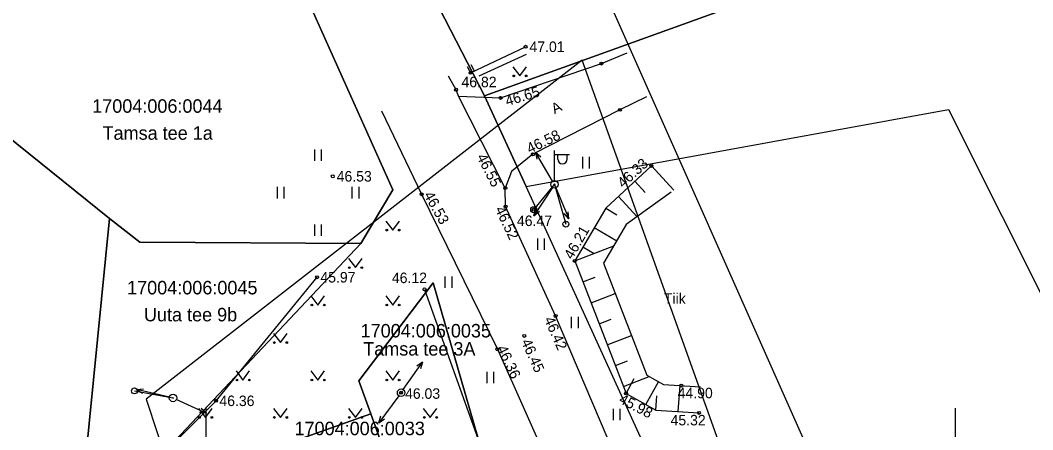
# Model space of a CAD drawing. Extents: x 643098 to 644373, y 6457254 to 6457867.
# Drawn here: x 644037.6 to 644105.2, y 6457750.5 to 6457777.9 of the extents above; entities that cross this region are included whole.
import ezdxf

# ---------------------------------------------------------------- set-up
doc = ezdxf.new("R2010")
doc.units = 0
for name, color, linetype in [('AED', 7, 'Continuous'), ('HALJASTUS', 7, 'Continuous'), ('KORGUS', 7, 'Continuous'), ('MOOTPIIR', 7, 'Continuous'), ('MPOHULIIN', 7, 'Continuous'), ('PIIR', 7, 'Continuous'), ('POST', 7, 'Continuous'), ('RELJEEF', 7, 'Continuous'), ('TEE', 7, 'Continuous'), ('VEEKOGU', 7, 'Continuous'), ('VORK', 7, 'Continuous'), ('VORMISTUS', 7, 'Continuous')]:
    doc.layers.add(name, color=color, linetype=linetype)

msp = doc.modelspace()

# ---------------------------------------------------------------- linework, layer by layer
at = {"layer": 'AED'}
for points in [[(644067.438, 6457774.791), (644067.658, 6457774.369), (644071.331, 6457776.106)], [(644050.678, 6457752.48), (644057.417, 6457760.724)], [(644064.587, 6457759.915), (644069.655, 6457745.733), (644073.82, 6457731.123)], [(644050.678, 6457752.48), (644041.468, 6457743.292)]]:
    msp.add_lwpolyline(points, dxfattribs=at)
at = {"layer": 'HALJASTUS'}
for p, q in [((644068.224, 6457774.167), (644071.39, 6457775.606)), ((644067.679, 6457774.916), (644067.896, 6457774.496)), ((644070.485, 6457774.768), (644070.949, 6457774.161)), ((644070.949, 6457774.161), (644071.394, 6457774.768)), ((644057.244, 6457769.249), (644057.244, 6457768.488)), ((644057.699, 6457769.249), (644057.699, 6457768.488)), ((644075.127, 6457768.752), (644075.127, 6457767.991)), ((644075.582, 6457768.752), (644075.582, 6457767.991)), ((644054.744, 6457766.749), (644054.744, 6457765.988)), ((644055.199, 6457766.749), (644055.199, 6457765.988)), ((644059.744, 6457766.749), (644059.744, 6457765.988)), ((644060.199, 6457766.749), (644060.199, 6457765.988)), ((644057.244, 6457764.249), (644057.244, 6457763.488)), ((644057.699, 6457764.249), (644057.699, 6457763.488)), ((644062.008, 6457764.475), (644062.471, 6457763.869)), ((644062.471, 6457763.869), (644062.917, 6457764.475)), ((644072.126, 6457763.311), (644072.126, 6457762.55)), ((644072.581, 6457763.311), (644072.581, 6457762.55)), ((644059.508, 6457761.975), (644059.971, 6457761.369)), ((644059.971, 6457761.369), (644060.417, 6457761.975)), ((644065.945, 6457760.782), (644065.945, 6457760.021)), ((644066.401, 6457760.782), (644066.401, 6457760.021)), ((644057.008, 6457759.475), (644057.471, 6457758.869)), ((644057.471, 6457758.869), (644057.917, 6457759.475)), ((644062.008, 6457759.475), (644062.471, 6457758.869)), ((644062.471, 6457758.869), (644062.917, 6457759.475)), ((644074.384, 6457758.079), (644074.384, 6457757.317)), ((644074.839, 6457758.079), (644074.839, 6457757.317)), ((644054.508, 6457756.975), (644054.971, 6457756.369)), ((644054.971, 6457756.369), (644055.417, 6457756.975)), ((644052.008, 6457754.475), (644052.471, 6457753.869)), ((644052.471, 6457753.869), (644052.917, 6457754.475)), ((644057.008, 6457754.475), (644057.471, 6457753.869)), ((644057.471, 6457753.869), (644057.917, 6457754.475)), ((644062.008, 6457754.475), (644062.471, 6457753.869)), ((644062.471, 6457753.869), (644062.917, 6457754.475)), ((644068.739, 6457754.419), (644068.739, 6457753.658)), ((644069.194, 6457754.419), (644069.194, 6457753.658)), ((644049.508, 6457751.975), (644049.971, 6457751.369)), ((644049.971, 6457751.369), (644050.417, 6457751.975)), ((644054.508, 6457751.975), (644054.971, 6457751.369)), ((644054.971, 6457751.369), (644055.417, 6457751.975)), ((644059.508, 6457751.975), (644059.971, 6457751.369)), ((644059.971, 6457751.369), (644060.417, 6457751.975)), ((644064.508, 6457751.975), (644064.971, 6457751.369)), ((644064.971, 6457751.369), (644065.417, 6457751.975)), ((644077.177, 6457751.954), (644077.177, 6457751.193)), ((644077.632, 6457751.954), (644077.632, 6457751.193))]:
    msp.add_line(p, q, dxfattribs=at)
for centre in [(644070.548, 6457774.161), (644071.377, 6457774.161), (644062.07, 6457763.869), (644062.899, 6457763.869), (644059.57, 6457761.369), (644060.399, 6457761.369), (644057.07, 6457758.869), (644057.899, 6457758.869), (644062.07, 6457758.869), (644062.899, 6457758.869), (644054.57, 6457756.369), (644055.399, 6457756.369), (644052.07, 6457753.869), (644052.899, 6457753.869), (644057.07, 6457753.869), (644057.899, 6457753.869), (644062.07, 6457753.869), (644062.899, 6457753.869), (644049.57, 6457751.369), (644050.399, 6457751.369), (644054.57, 6457751.369), (644055.399, 6457751.369), (644059.57, 6457751.369), (644060.399, 6457751.369), (644064.57, 6457751.369), (644065.399, 6457751.369)]:
    msp.add_circle(centre, 0.055, dxfattribs=at)
at = {"layer": 'KORGUS'}
for centre in [(644071.331, 6457776.106), (644076.396, 6457774.983), (644067.658, 6457774.369), (644066.696, 6457773.238), (644069.668, 6457772.69), (644077.628, 6457771.896), (644071.826, 6457768.928), (644079.735, 6457768.149), (644058.465, 6457767.461), (644064.397, 6457766.262), (644069.979, 6457766.674), (644069.994, 6457765.435), (644071.878, 6457765.231), (644074.619, 6457761.82), (644057.417, 6457760.724), (644064.587, 6457759.915), (644073.333, 6457758.14), (644071.239, 6457756.81), (644069.452, 6457755.916), (644081.723, 6457753.488), (644063.025, 6457753.02), (644078.041, 6457752.979), (644050.678, 6457752.48), (644082.901, 6457751.677)]:
    msp.add_circle(centre, 0.1, dxfattribs=at)
at = {"layer": 'MOOTPIIR'}
msp.add_lwpolyline([(643525.446, 6457467.559), (643537.447, 6457435.458), (643944.848, 6457628.51), (644046.626, 6457529.09), (644067.022, 6457529.09), (644138.408, 6457598.401), (644075.1, 6457775.215), (644046.02, 6457752.582), (644092.466, 6457611.94), (644070.657, 6457576.375), (644041.981, 6457570.717), (643942.223, 6457662.862)], close=True, dxfattribs=at)
at = {"layer": 'MPOHULIIN'}
for p, q in [((644071.989, 6457769.077), (644072.089, 6457768.612)), ((644071.989, 6457769.077), (644072.346, 6457768.763)), ((644073.133, 6457767.139), (644071.989, 6457769.077)), ((644073.123, 6457766.715), (644071.892, 6457764.831)), ((644073.355, 6457766.693), (644074.213, 6457764.613)), ((644071.892, 6457764.831), (644072.015, 6457765.291)), ((644071.892, 6457764.831), (644072.264, 6457765.127)), ((644074.213, 6457764.613), (644073.903, 6457764.974)), ((644074.213, 6457764.613), (644074.18, 6457765.087)), ((644063.168, 6457753.225), (644064.458, 6457755.068)), ((644064.458, 6457755.068), (644064.076, 6457754.785)), ((644064.458, 6457755.068), (644064.32, 6457754.613)), ((644045.368, 6457753.235), (644045.841, 6457753.277)), ((644045.368, 6457753.235), (644045.773, 6457752.987)), ((644047.559, 6457752.726), (644045.368, 6457753.235)), ((644062.875, 6457752.819), (644061.53, 6457751.016)), ((644047.986, 6457752.579), (644050.033, 6457751.646)), ((644050.033, 6457751.646), (644049.561, 6457751.698)), ((644050.033, 6457751.646), (644049.685, 6457751.97)), ((644061.53, 6457751.016), (644061.681, 6457751.467)), ((644061.53, 6457751.016), (644061.92, 6457751.288))]:
    msp.add_line(p, q, dxfattribs=at)
at = {"layer": 'PIIR'}
for points in [[(644068.6, 6457772.82), (644090.15, 6457780.61), (644096.69, 6457813.79), (644090.79, 6457817.22), (644082.89, 6457819.08), (644073.49, 6457814.92), (644052.27, 6457804.54)], [(644068.6, 6457772.82), (644071.37, 6457766.77), (644099.56, 6457771.91), (644110.27, 6457750.55), (644133.56, 6457751.83), (644130.81, 6457757.16), (644122.42, 6457773.43), (644108.05, 6457801.29), (644096.69, 6457813.79), (644090.15, 6457780.61)], [(643987.33, 6457763.78), (643989.66, 6457760.08), (644041.41, 6457742.89), (644043.56, 6457764.65), (644025.09, 6457779.53), (644002.87, 6457796.77), (643999.66, 6457800.61)], [(644056.78, 6457779.28), (644025.09, 6457779.53), (644043.56, 6457764.65), (644045.58, 6457763.06), (644060.34, 6457762.97), (644062.47, 6457766.56)], [(644060.34, 6457762.97), (644045.58, 6457763.06), (644043.56, 6457764.65), (644041.41, 6457742.89)], [(644065.16, 6457760.36), (644060.21, 6457753.82), (644061, 6457751.62), (644064.35, 6457742.34), (644069.76, 6457744.43)], [(644064.35, 6457742.34), (644061, 6457751.62), (644055.31, 6457749.58), (644058.72, 6457740.17)]]:
    msp.add_lwpolyline(points, close=True, dxfattribs=at)
for points in [[(644172.44, 6457634.51), (644128.57, 6457664.58), (644105.62, 6457695.4), (644084.27, 6457738.29), (644082.35, 6457742.69), (644071.37, 6457766.77), (644068.6, 6457772.82), (644052.27, 6457804.54)], [(644056.78, 6457779.28), (644062.47, 6457766.56), (644060.34, 6457762.97), (644041.41, 6457742.89), (644054.5, 6457738.54), (644058.72, 6457740.17), (644055.31, 6457749.58), (644061, 6457751.62), (644060.21, 6457753.82), (644065.16, 6457760.36), (644069.76, 6457744.43), (644073.59, 6457731.16), (644087.56, 6457695.23), (644092.09, 6457697.08), (644102.74, 6457676.12), (644108.68, 6457668.18), (644119.21, 6457655.5), (644137.18, 6457639.57)]]:
    msp.add_lwpolyline(points, dxfattribs=at)
at = {"layer": 'POST'}
for p, q in [((644073.26, 6457767.174), (644073.26, 6457769.174)), ((644073.26, 6457768.924), (644074.26, 6457768.924)), ((644073.487, 6457768.603), (644073.487, 6457768.924)), ((644074.099, 6457768.603), (644074.099, 6457768.924)), ((644071.878, 6457765.231), (644073.26, 6457766.924)), ((644073.26, 6457766.924), (644074.022, 6457764.269)), ((644073.26, 6457766.924), (644073.26, 6457766.924))]:
    msp.add_line(p, q, dxfattribs=at)
msp.add_lwpolyline([(644045.231, 6457753.142), (644047.803, 6457752.67)], dxfattribs=at)
for centre, radius in [((644073.26, 6457766.924), 0.25), ((644073.26, 6457766.924), 0.0234), ((644071.878, 6457765.231), 0.2), ((644074.022, 6457764.269), 0.2), ((644045.231, 6457753.142), 0.2), ((644047.803, 6457752.67), 0.25), ((644063.025, 6457753.02), 0.25), ((644063.025, 6457753.02), 0.0234), ((644047.803, 6457752.67), 0.0234)]:
    msp.add_circle(centre, radius, dxfattribs=at)
msp.add_arc((644073.793, 6457768.603), 0.306, 180, 0, dxfattribs=at)
at = {"layer": 'RELJEEF'}
for p, q in [((644079.735, 6457768.149), (644081.222, 6457766.536)), ((644078.632, 6457767.132), (644079.315, 6457766.391)), ((644077.529, 6457766.116), (644078.774, 6457764.765)), ((644076.679, 6457765.332), (644077.425, 6457764.894)), ((644075.92, 6457764.038), (644077.413, 6457763.162)), ((644074.619, 6457761.82), (644077.215, 6457762.825)), ((644075.161, 6457762.744), (644075.907, 6457762.306)), ((644075.16, 6457760.421), (644075.967, 6457760.733)), ((644075.702, 6457759.022), (644077.316, 6457759.647)), ((644076.243, 6457757.623), (644077.05, 6457757.936)), ((644076.785, 6457756.224), (644078.399, 6457756.849)), ((644077.326, 6457754.826), (644078.133, 6457755.138)), ((644077.868, 6457753.427), (644079.591, 6457754.094)), ((644078.041, 6457752.979), (644078.59, 6457753.958)), ((644079.349, 6457752.245), (644080.196, 6457753.754)), ((644081.526, 6457751.766), (644081.638, 6457753.493)), ((644080.029, 6457751.863), (644080.091, 6457752.821))]:
    msp.add_line(p, q, dxfattribs=at)
msp.add_lwpolyline([(644079.735, 6457768.149), (644076.679, 6457765.332), (644074.619, 6457761.82), (644078.041, 6457752.979), (644080.029, 6457751.863), (644082.901, 6457751.677)], dxfattribs=at)
at = {"layer": 'TEE'}
for points in [[(644079.412, 6457772.758), (644077.628, 6457771.896), (644071.826, 6457768.928), (644070.393, 6457767.784), (644069.979, 6457766.674), (644066.852, 6457772.801), (644069.668, 6457772.69), (644076.396, 6457774.983), (644078.116, 6457775.691)], [(644066.852, 6457772.801), (644066.696, 6457773.238), (644066.185, 6457774.14)], [(644061.722, 6457771.823), (644064.397, 6457766.262), (644069.452, 6457755.916), (644076.842, 6457739.337), (644084.183, 6457724.283), (644091.562, 6457708.571), (644100.441, 6457690.483), (644108.831, 6457675.729), (644120.122, 6457661.417), (644128.409, 6457653.611)], [(644104.514, 6457693.442), (644104.136, 6457693.495), (644095.975, 6457711.092), (644088.251, 6457726.755), (644080.737, 6457740.751), (644073.333, 6457758.14), (644069.994, 6457765.435), (644069.979, 6457766.674)]]:
    msp.add_lwpolyline(points, dxfattribs=at)
at = {"layer": 'VEEKOGU'}
msp.add_lwpolyline([(644081.049, 6457766.411), (644078.041, 6457764.234), (644076.534, 6457761.665), (644079.431, 6457754.184), (644080.534, 6457753.565), (644083.014, 6457753.404)], dxfattribs=at)
at = {"layer": 'VORK'}
for p, q in [((644050, 6457752), (644050, 6457748)), ((644100, 6457752), (644100, 6457748))]:
    msp.add_line(p, q, dxfattribs=at)
at = {"layer": 'VORMISTUS'}
msp.add_line((644069.616, 6457795.546), (644180.435, 6457546.05), dxfattribs=at)

# ---------------------------------------------------------------- texts
at = {"layer": 'KORGUS'}
for s, p in [(' 47.01', (644071.331, 6457775.756)), (' 46.82', (644066.794, 6457773.404)), (' 46.53', (644058.465, 6457767.111)), (' 46.47', (644070.496, 6457764.142)), ('45.97', (644057.638, 6457760.374)), (' 46.12', (644062.152, 6457760.335)), ('46.36', (644050.899, 6457752.13)), ('46.03', (644063.289, 6457752.614)), (' 44.90', (644081.22, 6457752.651)), (' 45.32', (644080.749, 6457750.84))]:
    msp.add_text(s, height=0.7, dxfattribs=at).set_placement(p)
for s, rotation, p in [(' 46.65', 16.92942, (644069.853, 6457772.06)), (' 46.58', 25.58396, (644071.376, 6457768.846)), (' 46.55', 296.91421, (644067.936, 6457768.992)), (' 46.33', 42.23743, (644077.652, 6457766.466)), (' 46.53', 299.09972, (644064.393, 6457766.446)), (' 46.52', 295.39672, (644069.163, 6457765.5)), (' 46.21', 59.94588, (644074.321, 6457761.639)), (' 46.42', 293.9115, (644072.444, 6457758.159)), (' 46.45', 294.02197, (644070.919, 6457756.668)), (' 46.36', 295.437, (644069.288, 6457756.222)), (' 45.98', 332.27545, (644077.269, 6457752.498))]:
    msp.add_text(s, height=0.7, rotation=rotation, dxfattribs=at).set_placement(p)
at = {"layer": 'PIIR'}
for s, p in [('17004:006:0044', (644042.41, 6457771.7)), ('Tamsa tee 1a', (644043.1, 6457769.9)), ('17004:006:0045', (644044.739, 6457759.582)), ('Uuta tee 9b', (644045.863, 6457757.782)), ('17004:006:0035', (644060.323, 6457756.707)), ('Tamsa tee 3A', (644060.495, 6457755.497)), ('17004:006:0033', (644055.91, 6457750.186))]:
    msp.add_text(s, height=0.9, dxfattribs=at).set_placement(p)
at = {"layer": 'TEE'}
msp.add_text('A', height=0.7, rotation=27.08859, dxfattribs=at).set_placement((644073.269, 6457771.598))
at = {"layer": 'VEEKOGU'}
msp.add_text('Tiik', height=0.7, dxfattribs=at).set_placement((644080.563, 6457758.953))

doc.saveas('drawing.dxf')
